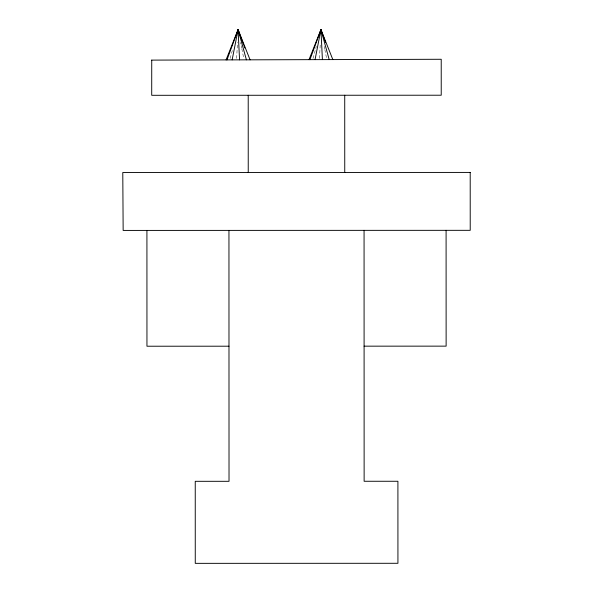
<?xml version="1.0" encoding="UTF-8"?>
<svg xmlns="http://www.w3.org/2000/svg" width="593" height="593" viewBox="0 0 593 593"><rect width="100%" height="100%" fill="white"/><g stroke="black" fill="none" stroke-linecap="round" stroke-linejoin="round"><path stroke-width="0.44" stroke-dasharray="2.96 2.22" d="M236.674 58.396L237.452 42.422M319.531 58.396L320.235 44.023M230.151 58.396L232.797 48.811M313.015 58.396L316.314 46.417M324.238 46.417L324.705 48.811M324.86 49.612L326.587 58.396M240.588 42.422L240.906 44.023M241.218 45.617L241.692 48.011M241.848 48.811L243.73 58.396"/><path stroke-width="0.89" d="M238.001 31.244L238.082 29.65L250.068 59.826M320.857 31.244L320.939 29.65L332.829 59.589M232.137 59.878L238.082 29.65L242.478 41.629M315.046 59.641L320.939 29.65L324.453 39.234M237.2 32.845L238.082 29.65L246.406 59.834M320.279 32.044L320.939 29.65L329.197 59.596M226.986 59.893L238.082 29.65L238.549 32.044M309.931 59.656L320.939 29.65L321.406 32.044M226.066 59.893L238.082 29.65L239.557 59.856M309.02 59.656L320.939 29.65L322.407 59.619M151.704 60.108L441.222 59.278L441.229 95.221L151.712 95.303L151.734 60.108M228.987 346.201L146.953 346.223L146.923 230.418M364.095 346.164L446.129 346.142L446.092 230.329M324.749 40.027L325.624 42.422M242.767 42.422L243.649 44.816M243.938 45.617L244.82 48.011M364.065 230.358L364.132 481.271L397.91 481.264L397.933 563.291L195.267 563.35L195.245 481.316L229.024 481.308L228.95 230.395M344.726 95.251L344.748 172.459M248.215 95.28L248.237 172.481M470.205 172.422L122.781 172.519L123.151 230.425L470.219 230.329L470.205 172.422"/></g></svg>
